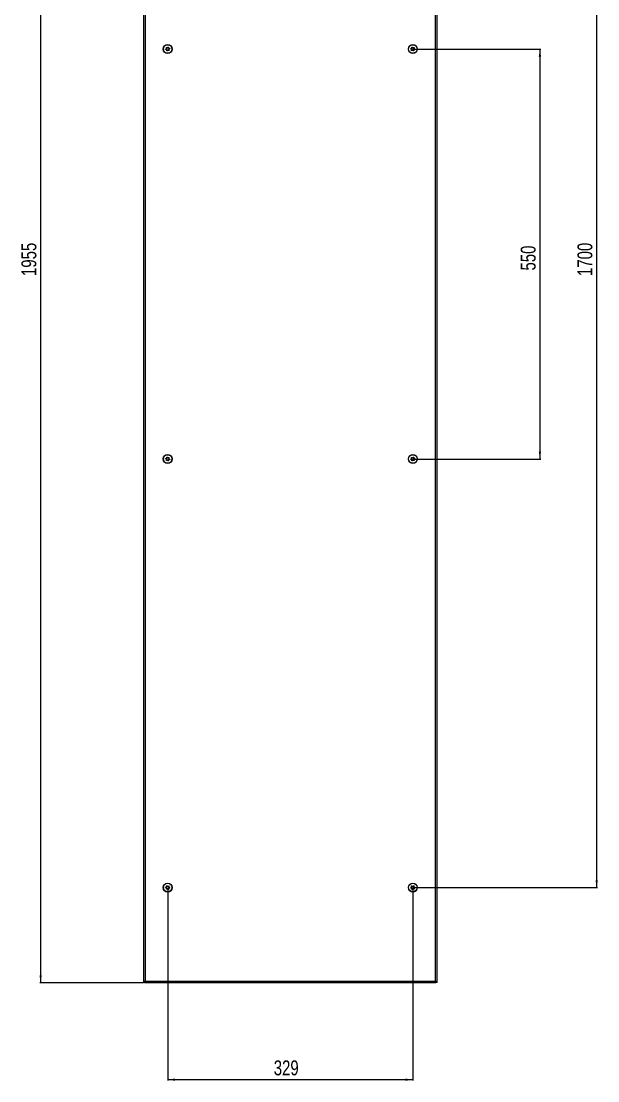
# Model space of a CAD drawing. Header units: millimetres. Extents: x -45 to 1444, y -1119 to 1206.
# Drawn here: x -45 to 728, y -1119 to 302 of the extents above; entities that cross this region are included whole.
import ezdxf

# ---------------------------------------------------------------- set-up
doc = ezdxf.new("R2010")
doc.units = ezdxf.units.MM
doc.layers.add('FORMAT', color=7, linetype='Continuous')
doc.styles.add('SLDTEXTSTYLE0', font='TXT', dxfattribs={"width": 0.75})
doc.dimstyles.new('SLDDIMSTYLE1', dxfattribs={"dimtxt": 20, "dimasz": 10, "dimexe": 0, "dimexo": 0.0625, "dimgap": 5, "dimtad": 2, "dimdec": 1, "dimrnd": 1e-09, "dimzin": 12, "dimdsep": 46, "dimtxsty": 'SLDTEXTSTYLE0', "dimsah": 1, "dimcen": 0.09, "dimadec": 0, "dimazin": 3, "dimtfac": 1, "dimtofl": 0, "dimtmove": 0, "dimatfit": 3, "dimfxl": 0, "dimfrac": 2, "dimtolj": 1, "dimtzin": 12, "dimarcsym": 0})

# ---------------------------------------------------------------- blocks, each defined once
blk = doc.blocks.new('_D_1')
at = {"layer": 'FORMAT'}
for p, q in [((118.7, 967.2), (-20.2, 967.2)), ((-19.2, 967.2), (-19.2, -987.8)), ((118.7, -987.8), (-20.2, -987.8))]:
    blk.add_line(p, q, dxfattribs=at)
for points in [[(-19.2, 967.2), (-20.8, 957.2), (-17.7, 957.2)], [(-19.2, -987.8), (-17.7, -977.8), (-20.8, -977.8)]]:
    blk.add_solid(points, dxfattribs=at)
at = {"layer": 'FORMAT', "insert": (-45, -39.8), "char_height": 20, "attachment_point": 1, "rotation": 90, "style": 'SLDTEXTSTYLE0'}
blk.add_mtext('1955', dxfattribs=at)
blk = doc.blocks.new('_D_3')
at = {"layer": 'FORMAT'}
for p, q in [((480.3, 839.7), (727.9, 839.7)), ((726.9, 839.7), (726.9, -860.3)), ((480.3, -860.3), (727.9, -860.3))]:
    blk.add_line(p, q, dxfattribs=at)
for points in [[(726.9, 839.7), (725.4, 829.7), (728.5, 829.7)], [(726.9, -860.3), (728.5, -850.3), (725.4, -850.3)]]:
    blk.add_solid(points, dxfattribs=at)
at = {"layer": 'FORMAT', "insert": (701.1, -39.8), "char_height": 20, "attachment_point": 1, "rotation": 90, "style": 'SLDTEXTSTYLE0'}
blk.add_mtext('1700', dxfattribs=at)
blk = doc.blocks.new('_D_4')
at = {"layer": 'FORMAT'}
for p, q in [((151.3, -860.3), (151.3, -1118.9)), ((480.3, -860.3), (480.3, -1118.9)), ((151.3, -1117.9), (480.3, -1117.9))]:
    blk.add_line(p, q, dxfattribs=at)
for points in [[(151.3, -1117.9), (161.3, -1119.5), (161.3, -1116.4)], [(480.3, -1117.9), (470.3, -1116.4), (470.3, -1119.5)]]:
    blk.add_solid(points, dxfattribs=at)
at = {"layer": 'FORMAT', "insert": (293.6, -1092.1), "char_height": 20, "attachment_point": 1, "style": 'SLDTEXTSTYLE0'}
blk.add_mtext('329', dxfattribs=at)
blk = doc.blocks.new('_D_5')
at = {"layer": 'FORMAT'}
for p, q in [((480.3, 264.7), (651.8, 264.7)), ((650.8, 264.7), (650.8, -285.3)), ((480.3, -285.3), (651.8, -285.3))]:
    blk.add_line(p, q, dxfattribs=at)
for points in [[(650.8, 264.7), (649.2, 254.7), (652.3, 254.7)], [(650.8, -285.3), (652.3, -275.3), (649.2, -275.3)]]:
    blk.add_solid(points, dxfattribs=at)
at = {"layer": 'FORMAT', "insert": (625, -32.4), "char_height": 20, "attachment_point": 1, "rotation": 90, "style": 'SLDTEXTSTYLE0'}
blk.add_mtext('550', dxfattribs=at)

msp = doc.modelspace()

# ---------------------------------------------------------------- linework, layer by layer
at = {"color": 7, "linetype": 'Continuous', "lineweight": 25}
for p, q in [((118.75, 967.25), (118.75, -987.75)), ((512.75, -987.75), (512.75, 967.25)), ((120.25, -987.75), (118.75, -987.75)), ((120.25, -987.75), (120.45, -987.75)), ((120.45, -986.64), (120.45, -987.75)), ((120.45, -987.75), (511.05, -987.75)), ((511.05, -986.64), (511.05, -987.75)), ((511.06, -987.75), (511.25, -987.75)), ((512.75, -987.75), (511.25, -987.75))]:
    msp.add_line(p, q, dxfattribs=at)
at = {"color": 8, "linetype": 'Continuous', "lineweight": 18}
for p, q in [((120.85, 965.15), (120.85, -985.65)), ((510.65, -985.65), (510.65, 965.15)), ((120.85, -985.65), (510.65, -985.65))]:
    msp.add_line(p, q, dxfattribs=at)
at = {"color": 7, "linetype": 'Continuous', "lineweight": 25}
for centre, radius in [((151.25, 264.75), 6), ((151.25, 264.75), 5.78), ((480.25, 264.75), 6), ((480.25, 264.75), 5.78), ((151.25, 264.75), 1.85), ((480.25, 264.75), 1.85), ((151.25, -285.25), 6), ((151.25, -285.25), 5.78), ((151.25, -285.25), 1.85), ((480.25, -285.25), 6), ((480.25, -285.25), 5.78), ((480.25, -285.25), 1.85), ((151.25, -860.25), 6), ((151.25, -860.25), 5.78), ((151.25, -860.25), 1.85), ((480.25, -860.25), 6), ((480.25, -860.25), 5.78), ((480.25, -860.25), 1.85)]:
    msp.add_circle(centre, radius, dxfattribs=at)
for points, knots in [([(152.29, 267.35), (152.28, 267.35), (152.25, 267.36), (152.2, 267.34), (152.07, 267.27), (151.78, 267.01), (151.37, 266.66), (150.75, 266.55), (150.26, 266.7), (149.9, 266.87), (149.68, 266.95), (149.58, 266.97), (149.54, 266.96), (149.51, 266.94), (149.49, 266.91), (149.48, 266.85), (149.5, 266.58), (149.61, 266.12), (149.6, 265.4), (149.12, 264.89), (148.72, 264.63), (148.52, 264.45), (148.49, 264.39), (148.48, 264.36), (148.49, 264.32), (148.51, 264.29), (148.54, 264.27), (148.61, 264.22), (148.82, 264.14), (149.18, 264.01), (149.65, 263.79), (150.02, 263.28), (150.07, 262.74), (150.11, 262.35), (150.15, 262.21), (150.19, 262.16), (150.22, 262.14), (150.26, 262.14), (150.31, 262.15), (150.44, 262.23), (150.73, 262.48), (151.14, 262.83), (151.76, 262.95), (152.25, 262.79), (152.61, 262.63), (152.83, 262.54), (152.93, 262.53), (152.97, 262.53), (153, 262.55), (153.01, 262.58), (153.03, 262.65), (153.01, 262.91), (152.9, 263.38), (152.9, 264.09), (153.39, 264.61), (153.79, 264.87), (153.99, 265.05), (154.02, 265.11), (154.03, 265.14), (154.02, 265.17), (154, 265.2), (153.97, 265.23), (153.9, 265.27), (153.69, 265.36), (153.33, 265.48), (152.86, 265.7), (152.49, 266.21), (152.43, 266.75), (152.39, 267.14), (152.35, 267.29), (152.32, 267.33), (152.3, 267.34), (152.29, 267.35)], [0, 0, 0, 0, 0.00200873, 0.00442003, 0.00936469, 0.02552819, 0.06770529, 0.09578618, 0.12464563, 0.1503415, 0.16051935, 0.16339425, 0.16569651, 0.16724481, 0.16887414, 0.1707699, 0.17860577, 0.21199411, 0.24999446, 0.2879948, 0.32138314, 0.32921901, 0.33111477, 0.3327441, 0.3342924, 0.33621663, 0.33853534, 0.3413178, 0.34966197, 0.37535784, 0.40421729, 0.43229818, 0.47447528, 0.49063878, 0.4966691, 0.49844005, 0.5, 0.50200873, 0.50442003, 0.50936469, 0.52552819, 0.56770529, 0.59578618, 0.62464563, 0.6503415, 0.66051935, 0.66339425, 0.66569651, 0.66724481, 0.66887414, 0.6707699, 0.67860577, 0.71199411, 0.74999446, 0.7879948, 0.82138314, 0.82921901, 0.83111477, 0.8327441, 0.8342924, 0.83621663, 0.83853534, 0.8413178, 0.84966197, 0.87535784, 0.90421729, 0.93229818, 0.97447528, 0.99063878, 0.9966691, 0.99844005, 1, 1, 1, 1]), ([(479.22, 267.35), (479.21, 267.34), (479.18, 267.33), (479.15, 267.28), (479.11, 267.14), (479.07, 266.75), (479.02, 266.21), (478.65, 265.7), (478.18, 265.48), (477.81, 265.35), (477.59, 265.26), (477.51, 265.21), (477.49, 265.17), (477.48, 265.14), (477.49, 265.11), (477.52, 265.05), (477.72, 264.87), (478.12, 264.61), (478.6, 264.09), (478.61, 263.38), (478.5, 262.91), (478.48, 262.65), (478.49, 262.58), (478.51, 262.55), (478.54, 262.53), (478.57, 262.53), (478.62, 262.53), (478.7, 262.55), (478.91, 262.63), (479.26, 262.79), (479.75, 262.95), (480.37, 262.83), (480.78, 262.48), (481.08, 262.22), (481.21, 262.15), (481.26, 262.14), (481.3, 262.14), (481.33, 262.17), (481.35, 262.22), (481.39, 262.36), (481.43, 262.74), (481.49, 263.28), (481.86, 263.79), (482.33, 264.01), (482.7, 264.14), (482.92, 264.23), (482.99, 264.29), (483.02, 264.32), (483.03, 264.36), (483.02, 264.39), (482.99, 264.45), (482.79, 264.63), (482.39, 264.89), (481.9, 265.4), (481.9, 266.12), (482.01, 266.58), (482.03, 266.85), (482.01, 266.91), (482, 266.94), (481.97, 266.96), (481.93, 266.97), (481.89, 266.96), (481.81, 266.95), (481.6, 266.86), (481.25, 266.7), (480.76, 266.55), (480.14, 266.66), (479.73, 267.01), (479.43, 267.27), (479.3, 267.34), (479.25, 267.35), (479.23, 267.35), (479.22, 267.35)], [0, 0, 0, 0, 0.0020087, 0.00442, 0.0093647, 0.0255282, 0.0677053, 0.0957862, 0.1246456, 0.1503415, 0.1605194, 0.1633943, 0.1656965, 0.1672448, 0.1688741, 0.1707699, 0.1786058, 0.2119941, 0.2499945, 0.2879948, 0.3213831, 0.329219, 0.3311148, 0.3327441, 0.3342924, 0.3362166, 0.3385353, 0.3413178, 0.349662, 0.3753578, 0.4042173, 0.4322982, 0.4744753, 0.4906388, 0.4966691, 0.49844, 0.5, 0.5020087, 0.50442, 0.5093647, 0.5255282, 0.5677053, 0.5957862, 0.6246456, 0.6503415, 0.6605194, 0.6633943, 0.6656965, 0.6672448, 0.6688741, 0.6707699, 0.6786058, 0.7119941, 0.7499945, 0.7879948, 0.8213831, 0.829219, 0.8311148, 0.8327441, 0.8342924, 0.8362166, 0.8385353, 0.8413178, 0.849662, 0.8753578, 0.9042173, 0.9322982, 0.9744753, 0.9906388, 0.9966691, 0.99844, 1, 1, 1, 1]), ([(152.29, -287.85), (152.3, -287.85), (152.33, -287.83), (152.35, -287.78), (152.4, -287.64), (152.43, -287.26), (152.49, -286.72), (152.86, -286.21), (153.33, -285.99), (153.7, -285.86), (153.92, -285.77), (153.99, -285.71), (154.02, -285.68), (154.03, -285.64), (154.02, -285.61), (153.99, -285.55), (153.79, -285.37), (153.39, -285.11), (152.9, -284.6), (152.9, -283.88), (153.01, -283.42), (153.03, -283.15), (153.01, -283.09), (153, -283.06), (152.97, -283.04), (152.93, -283.03), (152.89, -283.04), (152.81, -283.05), (152.6, -283.14), (152.25, -283.3), (151.76, -283.45), (151.14, -283.34), (150.73, -282.98), (150.43, -282.73), (150.3, -282.66), (150.25, -282.65), (150.21, -282.65), (150.18, -282.67), (150.15, -282.72), (150.11, -282.86), (150.07, -283.25), (150.02, -283.79), (149.65, -284.3), (149.18, -284.52), (148.81, -284.65), (148.59, -284.74), (148.51, -284.79), (148.49, -284.83), (148.48, -284.86), (148.49, -284.89), (148.52, -284.95), (148.72, -285.13), (149.12, -285.39), (149.6, -285.91), (149.61, -286.62), (149.5, -287.09), (149.48, -287.35), (149.49, -287.42), (149.51, -287.45), (149.54, -287.47), (149.57, -287.47), (149.62, -287.47), (149.7, -287.45), (149.91, -287.37), (150.26, -287.21), (150.75, -287.05), (151.37, -287.17), (151.78, -287.52), (152.08, -287.78), (152.2, -287.85), (152.26, -287.86), (152.28, -287.86), (152.29, -287.85)], [0, 0, 0, 0, 0.0020087, 0.00442, 0.0093647, 0.0255282, 0.0677053, 0.0957862, 0.1246456, 0.1503415, 0.1605194, 0.1633943, 0.1656965, 0.1672448, 0.1688741, 0.1707699, 0.1786058, 0.2119941, 0.2499945, 0.2879948, 0.3213831, 0.329219, 0.3311148, 0.3327441, 0.3342924, 0.3362166, 0.3385353, 0.3413178, 0.349662, 0.3753578, 0.4042173, 0.4322982, 0.4744753, 0.4906388, 0.4966691, 0.49844, 0.5, 0.5020087, 0.50442, 0.5093647, 0.5255282, 0.5677053, 0.5957862, 0.6246456, 0.6503415, 0.6605194, 0.6633943, 0.6656965, 0.6672448, 0.6688741, 0.6707699, 0.6786058, 0.7119941, 0.7499945, 0.7879948, 0.8213831, 0.829219, 0.8311148, 0.8327441, 0.8342924, 0.8362166, 0.8385353, 0.8413178, 0.849662, 0.8753578, 0.9042173, 0.9322982, 0.9744753, 0.9906388, 0.9966691, 0.99844, 1, 1, 1, 1]), ([(479.22, -287.85), (479.23, -287.86), (479.25, -287.86), (479.31, -287.84), (479.44, -287.77), (479.73, -287.52), (480.14, -287.17), (480.76, -287.05), (481.25, -287.21), (481.61, -287.37), (481.83, -287.46), (481.93, -287.47), (481.97, -287.47), (482, -287.45), (482.01, -287.42), (482.03, -287.35), (482.01, -287.09), (481.9, -286.62), (481.9, -285.91), (482.39, -285.39), (482.79, -285.13), (482.99, -284.95), (483.02, -284.89), (483.03, -284.86), (483.02, -284.83), (483, -284.8), (482.97, -284.77), (482.9, -284.73), (482.69, -284.64), (482.33, -284.52), (481.86, -284.3), (481.49, -283.79), (481.43, -283.25), (481.39, -282.86), (481.35, -282.71), (481.32, -282.67), (481.29, -282.65), (481.25, -282.65), (481.2, -282.66), (481.07, -282.73), (480.78, -282.99), (480.37, -283.34), (479.75, -283.45), (479.26, -283.3), (478.9, -283.13), (478.68, -283.05), (478.58, -283.03), (478.54, -283.04), (478.51, -283.06), (478.49, -283.09), (478.48, -283.15), (478.5, -283.42), (478.61, -283.88), (478.6, -284.6), (478.12, -285.11), (477.72, -285.37), (477.52, -285.55), (477.49, -285.61), (477.48, -285.64), (477.49, -285.68), (477.51, -285.71), (477.54, -285.73), (477.61, -285.78), (477.82, -285.86), (478.18, -285.99), (478.65, -286.21), (479.02, -286.72), (479.07, -287.26), (479.11, -287.65), (479.16, -287.79), (479.19, -287.84), (479.21, -287.85), (479.22, -287.85)], [0, 0, 0, 0, 0.00200873, 0.00442003, 0.00936469, 0.02552819, 0.06770529, 0.09578618, 0.12464563, 0.1503415, 0.16051935, 0.16339425, 0.16569651, 0.16724481, 0.16887414, 0.1707699, 0.17860577, 0.21199411, 0.24999446, 0.2879948, 0.32138314, 0.32921901, 0.33111477, 0.3327441, 0.3342924, 0.33621663, 0.33853534, 0.3413178, 0.34966197, 0.37535784, 0.40421729, 0.43229818, 0.47447528, 0.49063878, 0.4966691, 0.49844005, 0.5, 0.50200873, 0.50442003, 0.50936469, 0.52552819, 0.56770529, 0.59578618, 0.62464563, 0.6503415, 0.66051935, 0.66339425, 0.66569651, 0.66724481, 0.66887414, 0.6707699, 0.67860577, 0.71199411, 0.74999446, 0.7879948, 0.82138314, 0.82921901, 0.83111477, 0.8327441, 0.8342924, 0.83621663, 0.83853534, 0.8413178, 0.84966197, 0.87535784, 0.90421729, 0.93229818, 0.97447528, 0.99063878, 0.9966691, 0.99844005, 1, 1, 1, 1]), ([(152.29, -862.85), (152.3, -862.85), (152.33, -862.83), (152.35, -862.78), (152.4, -862.64), (152.43, -862.26), (152.49, -861.72), (152.86, -861.21), (153.33, -860.99), (153.7, -860.86), (153.92, -860.77), (153.99, -860.71), (154.02, -860.68), (154.03, -860.64), (154.02, -860.61), (153.99, -860.55), (153.79, -860.37), (153.39, -860.11), (152.9, -859.6), (152.9, -858.88), (153.01, -858.42), (153.03, -858.15), (153.01, -858.09), (153, -858.06), (152.97, -858.04), (152.93, -858.03), (152.89, -858.04), (152.81, -858.05), (152.6, -858.14), (152.25, -858.3), (151.76, -858.45), (151.14, -858.34), (150.73, -857.98), (150.43, -857.73), (150.3, -857.66), (150.25, -857.65), (150.21, -857.65), (150.18, -857.67), (150.15, -857.72), (150.11, -857.86), (150.07, -858.25), (150.02, -858.79), (149.65, -859.3), (149.18, -859.52), (148.81, -859.65), (148.59, -859.74), (148.51, -859.79), (148.49, -859.83), (148.48, -859.86), (148.49, -859.89), (148.52, -859.95), (148.72, -860.13), (149.12, -860.39), (149.6, -860.91), (149.61, -861.62), (149.5, -862.09), (149.48, -862.35), (149.49, -862.42), (149.51, -862.45), (149.54, -862.47), (149.57, -862.47), (149.62, -862.47), (149.7, -862.45), (149.91, -862.37), (150.26, -862.21), (150.75, -862.05), (151.37, -862.17), (151.78, -862.52), (152.08, -862.78), (152.2, -862.85), (152.26, -862.86), (152.28, -862.86), (152.29, -862.85)], [0, 0, 0, 0, 0.0020087, 0.00442, 0.0093647, 0.0255282, 0.0677053, 0.0957862, 0.1246456, 0.1503415, 0.1605194, 0.1633943, 0.1656965, 0.1672448, 0.1688741, 0.1707699, 0.1786058, 0.2119941, 0.2499945, 0.2879948, 0.3213831, 0.329219, 0.3311148, 0.3327441, 0.3342924, 0.3362166, 0.3385353, 0.3413178, 0.349662, 0.3753578, 0.4042173, 0.4322982, 0.4744753, 0.4906388, 0.4966691, 0.49844, 0.5, 0.5020087, 0.50442, 0.5093647, 0.5255282, 0.5677053, 0.5957862, 0.6246456, 0.6503415, 0.6605194, 0.6633943, 0.6656965, 0.6672448, 0.6688741, 0.6707699, 0.6786058, 0.7119941, 0.7499945, 0.7879948, 0.8213831, 0.829219, 0.8311148, 0.8327441, 0.8342924, 0.8362166, 0.8385353, 0.8413178, 0.849662, 0.8753578, 0.9042173, 0.9322982, 0.9744753, 0.9906388, 0.9966691, 0.99844, 1, 1, 1, 1]), ([(479.22, -862.85), (479.23, -862.86), (479.25, -862.86), (479.31, -862.84), (479.44, -862.77), (479.73, -862.52), (480.14, -862.17), (480.76, -862.05), (481.25, -862.21), (481.61, -862.37), (481.83, -862.46), (481.93, -862.47), (481.97, -862.47), (482, -862.45), (482.01, -862.42), (482.03, -862.35), (482.01, -862.09), (481.9, -861.62), (481.9, -860.91), (482.39, -860.39), (482.79, -860.13), (482.99, -859.95), (483.02, -859.89), (483.03, -859.86), (483.02, -859.83), (483, -859.8), (482.97, -859.77), (482.9, -859.73), (482.69, -859.64), (482.33, -859.52), (481.86, -859.3), (481.49, -858.79), (481.43, -858.25), (481.39, -857.86), (481.35, -857.71), (481.32, -857.67), (481.29, -857.65), (481.25, -857.65), (481.2, -857.66), (481.07, -857.73), (480.78, -857.99), (480.37, -858.34), (479.75, -858.45), (479.26, -858.3), (478.9, -858.13), (478.68, -858.05), (478.58, -858.03), (478.54, -858.04), (478.51, -858.06), (478.49, -858.09), (478.48, -858.15), (478.5, -858.42), (478.61, -858.88), (478.6, -859.6), (478.12, -860.11), (477.72, -860.37), (477.52, -860.55), (477.49, -860.61), (477.48, -860.64), (477.49, -860.68), (477.51, -860.71), (477.54, -860.73), (477.61, -860.78), (477.82, -860.86), (478.18, -860.99), (478.65, -861.21), (479.02, -861.72), (479.07, -862.26), (479.11, -862.65), (479.16, -862.79), (479.19, -862.84), (479.21, -862.85), (479.22, -862.85)], [0, 0, 0, 0, 0.0020087, 0.00442, 0.0093647, 0.0255282, 0.0677053, 0.0957862, 0.1246456, 0.1503415, 0.1605194, 0.1633943, 0.1656965, 0.1672448, 0.1688741, 0.1707699, 0.1786058, 0.2119941, 0.2499945, 0.2879948, 0.3213831, 0.329219, 0.3311148, 0.3327441, 0.3342924, 0.3362166, 0.3385353, 0.3413178, 0.349662, 0.3753578, 0.4042173, 0.4322982, 0.4744753, 0.4906388, 0.4966691, 0.49844, 0.5, 0.5020087, 0.50442, 0.5093647, 0.5255282, 0.5677053, 0.5957862, 0.6246456, 0.6503415, 0.6605194, 0.6633943, 0.6656965, 0.6672448, 0.6688741, 0.6707699, 0.6786058, 0.7119941, 0.7499945, 0.7879948, 0.8213831, 0.829219, 0.8311148, 0.8327441, 0.8342924, 0.8362166, 0.8385353, 0.8413178, 0.849662, 0.8753578, 0.9042173, 0.9322982, 0.9744753, 0.9906388, 0.9966691, 0.99844, 1, 1, 1, 1]), ([(118.75, -987.75), (118.75, -987.58), (118.81, -987.4), (119.02, -987.05), (119.17, -986.88), (119.56, -986.53), (119.8, -986.35), (120.3, -986), (120.58, -985.83), (120.85, -985.65)], [0, 0, 0, 0, 0.25, 0.25, 0.5, 0.5, 0.75, 0.75, 1, 1, 1, 1]), ([(120.25, -987.75), (120.25, -987.58), (120.27, -987.4), (120.33, -987.05), (120.37, -986.88), (120.49, -986.53), (120.55, -986.35), (120.7, -986), (120.78, -985.83), (120.85, -985.65)], [0, 0, 0, 0, 0.25, 0.25, 0.5, 0.5, 0.75, 0.75, 1, 1, 1, 1]), ([(120.85, -985.65), (120.82, -985.93), (120.79, -986.2), (120.72, -986.71), (120.69, -986.94), (120.62, -987.33), (120.59, -987.49), (120.52, -987.7), (120.49, -987.75), (120.45, -987.75)], [0, 0, 0, 0, 0.25, 0.25, 0.5, 0.5, 0.75, 0.75, 1, 1, 1, 1]), ([(511.05, -987.75), (511.02, -987.75), (510.99, -987.7), (510.92, -987.49), (510.89, -987.33), (510.82, -986.94), (510.79, -986.71), (510.72, -986.2), (510.69, -985.93), (510.65, -985.65)], [0, 0, 0, 0, 0.25, 0.25, 0.5, 0.5, 0.75, 0.75, 1, 1, 1, 1]), ([(510.65, -985.65), (510.93, -985.83), (511.2, -986), (511.71, -986.35), (511.94, -986.53), (512.33, -986.88), (512.49, -987.05), (512.7, -987.4), (512.75, -987.58), (512.75, -987.75)], [0, 0, 0, 0, 0.25, 0.25, 0.5, 0.5, 0.75, 0.75, 1, 1, 1, 1]), ([(510.65, -985.65), (510.81, -986.01), (510.97, -986.35), (511.19, -987.06), (511.25, -987.4), (511.25, -987.75)], [0, 0, 0, 0, 0.5, 0.5, 1, 1, 1, 1])]:
    msp.add_open_spline(points, degree=3, knots=knots, dxfattribs=at)

# ---------------------------------------------------------------- dimensions: what is measured, and where the dimension line sits
at = {"layer": 'FORMAT'}
for base, p1, p2, picture, middle in [((-19.25, -987.75), (118.75, 967.25), (118.75, -987.75), '_D_1', (-19.25, -10.25)), ((726.93, -860.25), (480.25, 839.75), (480.25, -860.25), '_D_3', (726.93, -10.25)), ((650.76, -285.25), (480.25, 264.75), (480.25, -285.25), '_D_5', (650.76, -10.25))]:
    dim = msp.add_linear_dim(base=base, p1=p1, p2=p2, angle=90, dimstyle='SLDDIMSTYLE1', dxfattribs=at)
    dim.commit()
    dim.dimension.update_dxf_attribs({"geometry": picture, "text_midpoint": middle, "dimtype": 160})
dim = msp.add_linear_dim(base=(480.25, -1117.92), p1=(151.25, -860.25), p2=(480.25, -860.25), dimstyle='SLDDIMSTYLE1', dxfattribs=at)
dim.commit()
dim.dimension.update_dxf_attribs({"geometry": '_D_4', "text_midpoint": (315.75, -1117.92), "dimtype": 160})

doc.saveas('drawing.dxf')
